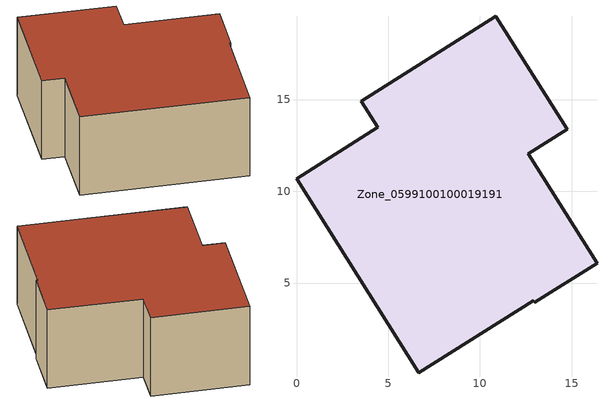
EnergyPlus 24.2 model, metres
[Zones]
Zone_0599100100019191
 floor ground (C_G): 16.38,6.08 12.98,3.94 12.91,4.05 6.65,0.12 0,10.68 4.43,13.48 3.53,14.9 10.85,19.53 14.76,13.39 12.62,12.03 z0
 wall outside (C_F): 12.98,3.94 16.38,6.08 12.62,12.03 14.76,13.39 10.85,19.53 3.53,14.9 4.43,13.48 0,10.68 6.65,0.12 12.91,4.05 12.98,3.94 z0:6.66
 roof outside (C_R): 6.65,0.12 12.91,4.05 12.98,3.94 16.38,6.08 12.62,12.03 14.76,13.39 10.85,19.53 3.53,14.9 4.43,13.48 0,10.68 z6.66
[BUILDING]
Pand.0599100100019191: North Axis=0; Terrain=City; Loads Convergence Tolerance Value=0.04; Temperature Convergence Tolerance Value=0.4; Solar Distribution=FullExterior; Maximum Number of Warmup Days=25; Minimum Number of Warmup Days=1
[Site:Location]
Rotterdam.The.Hague.AP_ZH_NLD Design_Conditions: Latitude=51.96; Longitude=4.45; Time Zone=1; Elevation=-4.5
[SITE:GROUNDTEMPERATURE:BUILDINGSURFACE]
18, 18, 18, 18, 18, 18, 18, 18, 18, 18, 18, 18
[MATERIAL] Thermal Absorptance=0.9; Solar Absorptance=0.7; Visible Absorptance=0.7
Name | Roughness | Thickness | Conductivity | Density | Specific Heat
G.D.2015-2018 | MediumSmooth | 0.15 | 0.0428571 | 540 | 1210
F.D.2015-2018 | Rough | 0.3 | 0.0666667 | 1920 | 840
R.D.2015-2018 | MediumRough | 0.2 | 0.0333333 | 1500 | 1000
[CONSTRUCTION]
C_G: G.D.2015-2018
C_F: F.D.2015-2018
C_R: R.D.2015-2018
[ZONE]
Zone_0599100100019191: Type=1; Multiplier=1; Ceiling Height=Autocalculate; Volume=Autocalculate; Floor Area=autocalculate; Part of Total Floor Area=Yes
[ZONEINFILTRATION:DESIGNFLOWRATE]
Infil_Zone_0599100100019191: Zone or ZoneList or Space or SpaceList=Zone_0599100100019191; Schedule=AlwaysOn; Design Flow Rate Calculation Method=Flow/Area; Flow Rate per Floor Area=0.0021; Constant Term Coefficient=1; Temperature Term Coefficient=0; Velocity Term Coefficient=0; Velocity Squared Term Coefficient=0
[HVACTEMPLATE:ZONE:IDEALLOADSAIRSYSTEM]
Zone_0599100100019191: Maximum Heating Supply Air Temperature=50; Minimum Cooling Supply Air Temperature=13; Maximum Heating Supply Air Humidity Ratio=0.0156; Minimum Cooling Supply Air Humidity Ratio=0.0077; Heating Limit=NoLimit; Cooling Limit=NoLimit; Dehumidification Control Type=ConstantSensibleHeatRatio; Cooling Sensible Heat Ratio=0.7; Dehumidification Setpoint=60; Humidification Control Type=None; Humidification Setpoint=30; Outdoor Air Method=None; Outdoor Air Flow Rate per Person=0.00944; Outdoor Air Flow Rate per Zone Floor Area=0; Outdoor Air Flow Rate per Zone=0; Demand Controlled Ventilation Type=None; Outdoor Air Economizer Type=NoEconomizer; Heat Recovery Type=None; Sensible Heat Recovery Effectiveness=0.7; Latent Heat Recovery Effectiveness=0.65
[ZONECONTROL:THERMOSTAT]
ThermostatControl_Zone_0599100100019191: Zone or ZoneList=Zone_0599100100019191; Control Type Schedule=DualSetpointControlType; Control 1=Thermostat_Zone_0599100100019191; Temperature Difference Between Cutout And Setpoint=0
[THERMOSTATSETPOINT:DUALSETPOINT]
Thermostat_Zone_0599100100019191: Heating Setpoint Temperature Schedule=HeatingSetpoint_Zone_0599100100019191; Cooling Setpoint Temperature Schedule=CoolingSetpoint_Zone_0599100100019191
[SCHEDULE:COMPACT]
HeatingSetpoint_Zone_0599100100019191: Through: 12/31, For: AllDays, Until: 24:00, 21
CoolingSetpoint_Zone_0599100100019191: Through: 12/31, For: AllDays, Until: 24:00, 24
DualSetpointControlType: Through: 12/31, For: AllDays, Until: 24:00, 4
AlwaysOn: Through: 12/31, For: AllDays, Until: 24:00, 1
